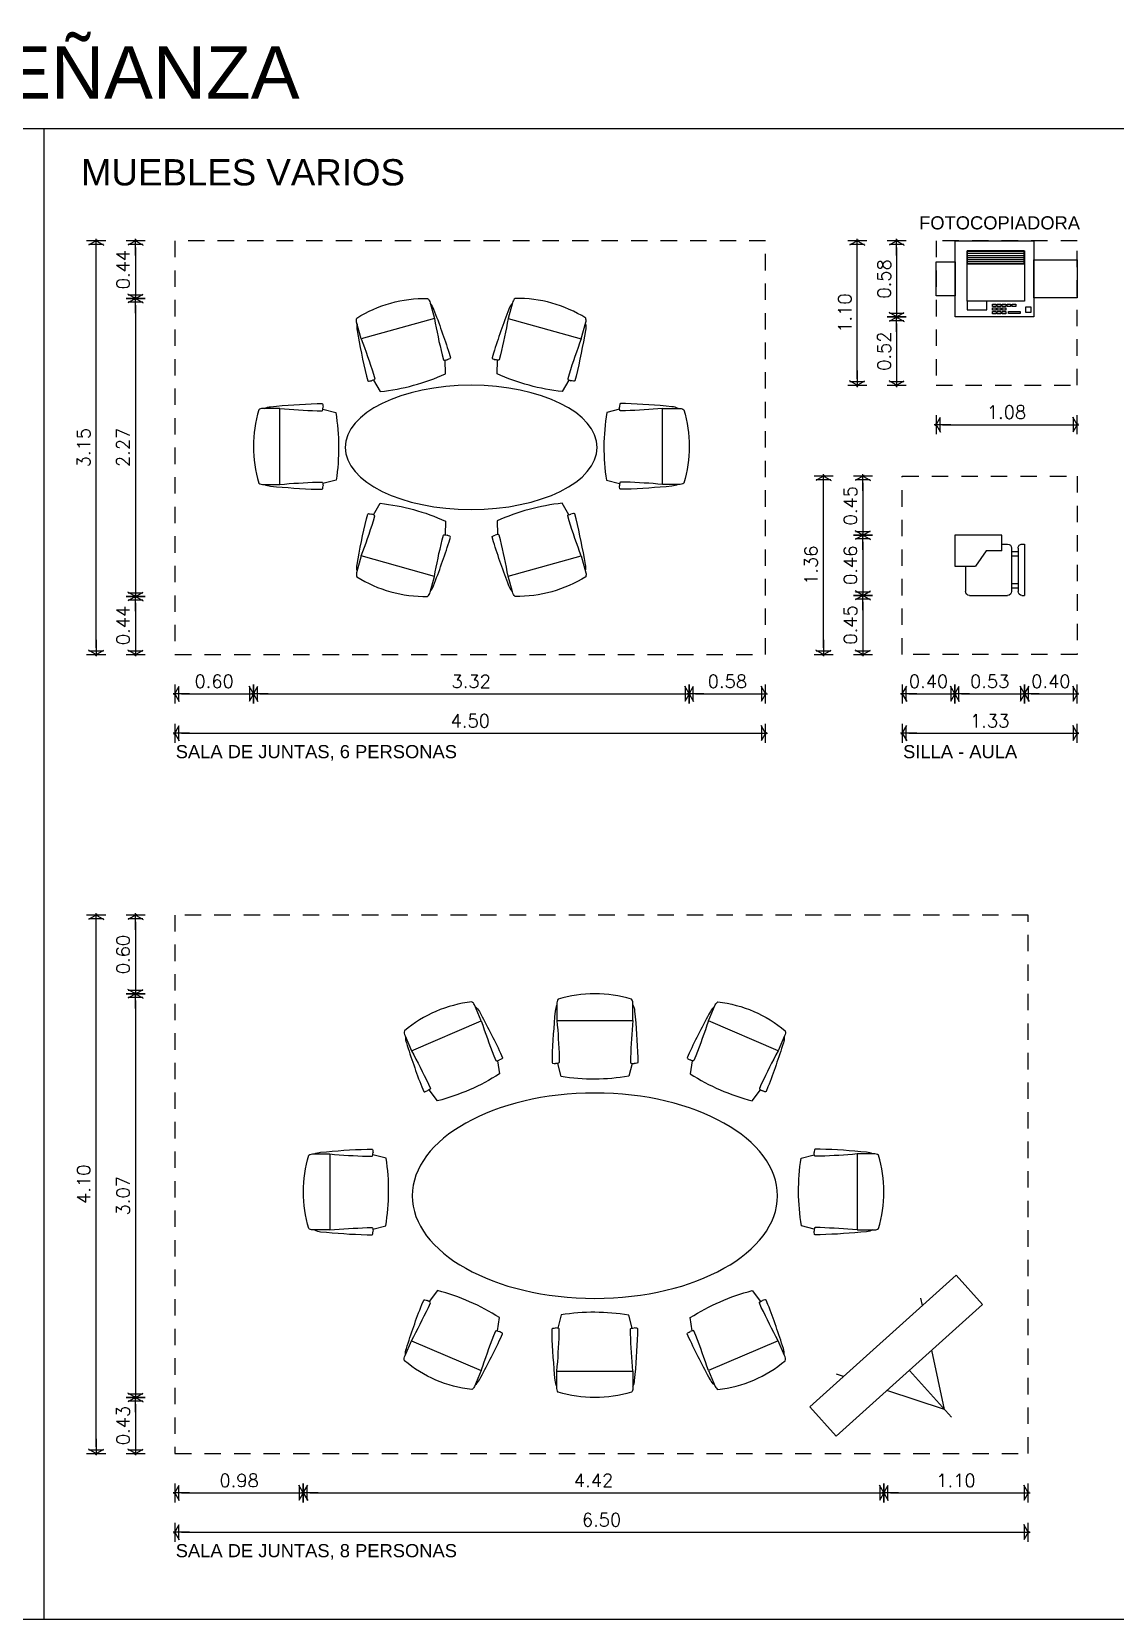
# Model space of a CAD drawing. Header units: millimetres. Extents: x 0 to 53.7, y -32.2 to -5.1.
# Drawn here: x 8.22 to 16.47, y -17.23 to -5.14 of the extents above; entities that cross this region are included whole.
import ezdxf

# ---------------------------------------------------------------- set-up
doc = ezdxf.new("R2010")
doc.units = ezdxf.units.MM
doc.header["$MEASUREMENT"] = 0
doc.linetypes.add('HIDDEN', pattern=[9.525, 6.35, -3.175])
doc.linetypes.add('HIDDEN2', pattern=[0.1875, 0.125, -0.0625])
for name, color, linetype in [('Cot', 8, 'Continuous'), ('Mob', 8, 'Continuous'), ('Proy', 9, 'HIDDEN2'), ('Tex', 2, 'Continuous')]:
    doc.layers.add(name, color=color, linetype=linetype)
doc.styles.add('ARIAL', font='arial.ttf')
doc.styles.add('ROMANS', font='romans.shx')
doc.dimstyles.new('PAÑO', dxfattribs={"dimscale": 0.5, "dimtxt": 0.2, "dimasz": 0.1, "dimexe": 0.18, "dimexo": 0.0625, "dimgap": 0.09, "dimtad": 1, "dimzin": 0, "dimdsep": 46, "dimtxsty": 'ROMANS', "dimblk1": 'COTP', "dimblk2": 'COTP', "dimsah": 1, "dimcen": 0.09, "dimse1": 1, "dimse2": 1, "dimclrd": 256, "dimclrt": 2, "dimaunit": 1, "dimadec": 0, "dimazin": 0, "dimtfac": 1, "dimtix": 1, "dimtmove": 2, "dimatfit": 0, "dimldrblk": 'COTP', "dimfxl": 0.18, "dimtolj": 1, "dimtzin": 0, "dimarcsym": 0})

# ---------------------------------------------------------------- blocks, each defined once
blk = doc.blocks.new('64')
at = {"linetype": 'HIDDEN'}
for p, q in [((0, 0), (-0.415, -0.202)), ((-0.224, -0.331), (0.045, 0.066)), ((0, 0), (-0.033, -0.461)), ((-0.727, -0.354), (-0.779, -0.379)), ((-0.057, -0.806), (-0.061, -0.864))]:
    blk.add_line(p, q, dxfattribs=at)
blk.add_lwpolyline([(-1.013, -0.16), (-0.845, 0.089), (0.397, -0.751), (0.229, -1)], close=True)
blk = doc.blocks.new('s1')
blk.add_lwpolyline([(-0.282, 0.447), (0.296, 0.447), (0.296, 0.58, 0.165111), (0.286, 0.609, 0.145244), (-0.272, 0.609, 0.200567), (-0.282, 0.571)], format="xyb", close=True)
at = {"elevation": 0.079}
for points in [[(-0.282, 0.565, 0.128213), (-0.295, 0.518, 0.015409), (-0.319, 0.164), (-0.319, 0.126, 0.386304), (-0.312, 0.121, 0.014962), (-0.292, 0.119, 0.014962)], [(0.296, 0.565, -0.128213), (0.31, 0.518, -0.015409), (0.334, 0.164), (0.334, 0.126, -0.386304), (0.326, 0.121, -0.014962), (0.306, 0.119, -0.014962)]]:
    blk.add_lwpolyline(points, format="xyb", dxfattribs=at)
for points in [[(-0.282, 0.447, -0.012315), (-0.264, 0.164), (-0.264, 0.126, -0.386304), (-0.272, 0.121, -0.014962), (-0.292, 0.119, -0.014962)], [(0.296, 0.447, 0.012315), (0.279, 0.164), (0.279, 0.126, 0.386304), (0.286, 0.121, 0.014962), (0.306, 0.119, 0.014962)], [(0.29, 0.12), (0.265, 0.022, -0.079983), (-0.25, 0.019), (-0.275, 0.12)]]:
    blk.add_lwpolyline(points, format="xyb")
blk.add_lwpolyline([(-0.282, 0.447), (0.296, 0.447)])
blk = doc.blocks.new('A$C4B033C51')
at = {"extrusion": (0, 0, -1)}
blk.add_ellipse((2.216, 1.533), major_axis=(-1.391, 0), ratio=0.562141, dxfattribs=at)
at = {"extrusion": (0, 0, -1), "xscale": -1, "zscale": -1}
for p, rotation in [((-1.255, 2.337), 336.811935143469), ((-3.768, 1.569), 90), ((-3.177, 0.729), 156.8119351434547)]:
    blk.add_blockref('s1', p, dxfattribs=dict(at, rotation=rotation))
blk.add_blockref('s1', (-2.209, 2.421), dxfattribs=at)
at = {"extrusion": (0, 0, -1), "zscale": -1}
for p, rotation in [((-3.177, 2.337), 23.18806485653093), ((-0.645, 1.569), 270), ((-1.255, 0.729), 203.1880648565451), ((-2.209, 0.645), 180)]:
    blk.add_blockref('s1', p, dxfattribs=dict(at, rotation=rotation))
blk = doc.blocks.new('COTP')
at = {"color": 0}
for p, q in [((-2.24, 0), (0.28, 0)), ((0, -1.45), (0, 1.45))]:
    blk.add_line(p, q, dxfattribs=at)
at = {"color": 2}
for p, q in [((0.1, -0.17), (-0.67, 1.16)), ((0.1, 0.17), (-0.67, -1.16)), ((-0.56, -1.11), (-0.56, 1.11))]:
    blk.add_line(p, q, dxfattribs=at)
blk = doc.blocks.new('*D553')
at = {"layer": 'Cot', "lineweight": -2, "transparency": 16777216}
blk.add_line((9.356, -16.263), (10.234, -16.263), dxfattribs=at)
at = {"layer": 'Defpoints', "color": 0, "transparency": 16777216}
for p in [(10.284, -13.854), (9.306, -13.913), (10.284, -16.263)]:
    blk.add_point(p, dxfattribs=at)
at = {"layer": 'Cot', "lineweight": -2, "transparency": 16777216, "xscale": 0.05, "yscale": 0.05, "zscale": 0.05, "rotation": 180}
blk.add_blockref('COTP', (9.306, -16.263), dxfattribs=at)
at = {"layer": 'Cot', "lineweight": -2, "transparency": 16777216, "xscale": 0.05, "yscale": 0.05, "zscale": 0.05}
blk.add_blockref('COTP', (10.284, -16.263), dxfattribs=at)
at = {"layer": 'Cot', "color": 2, "transparency": 16777216, "insert": (9.795, -16.168), "char_height": 0.1, "attachment_point": 5, "style": 'ROMANS'}
blk.add_mtext('\\A1;0.98', dxfattribs=at)
blk = doc.blocks.new('*D554')
at = {"layer": 'Cot', "lineweight": -2, "transparency": 16777216}
blk.add_line((10.334, -16.263), (14.656, -16.263), dxfattribs=at)
at = {"layer": 'Defpoints', "color": 0, "transparency": 16777216}
for p in [(10.284, -13.854), (14.706, -13.854), (14.706, -16.263)]:
    blk.add_point(p, dxfattribs=at)
at = {"layer": 'Cot', "lineweight": -2, "transparency": 16777216, "xscale": 0.05, "yscale": 0.05, "zscale": 0.05, "rotation": 180}
blk.add_blockref('COTP', (10.284, -16.263), dxfattribs=at)
at = {"layer": 'Cot', "lineweight": -2, "transparency": 16777216, "xscale": 0.05, "yscale": 0.05, "zscale": 0.05}
blk.add_blockref('COTP', (14.706, -16.263), dxfattribs=at)
at = {"layer": 'Cot', "color": 2, "transparency": 16777216, "insert": (12.495, -16.168), "char_height": 0.1, "attachment_point": 5, "style": 'ROMANS'}
blk.add_mtext('\\A1;4.42', dxfattribs=at)
blk = doc.blocks.new('*D555')
at = {"layer": 'Cot', "lineweight": -2, "transparency": 16777216}
blk.add_line((14.756, -16.263), (15.756, -16.263), dxfattribs=at)
at = {"layer": 'Defpoints', "color": 0, "transparency": 16777216}
for p in [(14.706, -13.854), (15.806, -15.963), (15.806, -16.263)]:
    blk.add_point(p, dxfattribs=at)
at = {"layer": 'Cot', "lineweight": -2, "transparency": 16777216, "xscale": 0.05, "yscale": 0.05, "zscale": 0.05, "rotation": 180}
blk.add_blockref('COTP', (14.706, -16.263), dxfattribs=at)
at = {"layer": 'Cot', "lineweight": -2, "transparency": 16777216, "xscale": 0.05, "yscale": 0.05, "zscale": 0.05}
blk.add_blockref('COTP', (15.806, -16.263), dxfattribs=at)
at = {"layer": 'Cot', "color": 2, "transparency": 16777216, "insert": (15.256, -16.168), "char_height": 0.1, "attachment_point": 5, "style": 'ROMANS'}
blk.add_mtext('\\A1;1.10', dxfattribs=at)
blk = doc.blocks.new('*D556')
at = {"layer": 'Cot', "lineweight": -2, "transparency": 16777216}
blk.add_line((9.356, -16.563), (15.756, -16.563), dxfattribs=at)
at = {"layer": 'Defpoints', "color": 0, "transparency": 16777216}
for p in [(9.306, -15.963), (15.806, -15.963), (15.806, -16.563)]:
    blk.add_point(p, dxfattribs=at)
at = {"layer": 'Cot', "lineweight": -2, "transparency": 16777216, "xscale": 0.05, "yscale": 0.05, "zscale": 0.05, "rotation": 180}
blk.add_blockref('COTP', (9.306, -16.563), dxfattribs=at)
at = {"layer": 'Cot', "lineweight": -2, "transparency": 16777216, "xscale": 0.05, "yscale": 0.05, "zscale": 0.05}
blk.add_blockref('COTP', (15.806, -16.563), dxfattribs=at)
at = {"layer": 'Cot', "color": 2, "transparency": 16777216, "insert": (12.556, -16.468), "char_height": 0.1, "attachment_point": 5, "style": 'ROMANS'}
blk.add_mtext('\\A1;6.50', dxfattribs=at)
blk = doc.blocks.new('*D557')
at = {"layer": 'Cot', "lineweight": -2, "transparency": 16777216}
blk.add_line((9.006, -11.913), (9.006, -12.413), dxfattribs=at)
at = {"layer": 'Defpoints', "color": 0, "transparency": 16777216}
for p in [(12.556, -11.863), (9.006, -12.463), (12.537, -12.463)]:
    blk.add_point(p, dxfattribs=at)
at = {"layer": 'Cot', "lineweight": -2, "transparency": 16777216, "xscale": 0.05, "yscale": 0.05, "zscale": 0.05}
for p, rotation in [((9.006, -11.863), 90), ((9.006, -12.463), 270)]:
    blk.add_blockref('COTP', p, dxfattribs=dict(at, rotation=rotation))
at = {"layer": 'Cot', "color": 2, "transparency": 16777216, "insert": (8.911, -12.163), "char_height": 0.1, "attachment_point": 5, "rotation": 90, "style": 'ROMANS'}
blk.add_mtext('\\A1;0.60', dxfattribs=at)
blk = doc.blocks.new('*D558')
at = {"layer": 'Cot', "lineweight": -2, "transparency": 16777216}
blk.add_line((9.006, -12.513), (9.006, -15.487), dxfattribs=at)
at = {"layer": 'Defpoints', "color": 0, "transparency": 16777216}
for p in [(12.537, -12.463), (9.006, -15.537), (12.505, -15.537)]:
    blk.add_point(p, dxfattribs=at)
at = {"layer": 'Cot', "lineweight": -2, "transparency": 16777216, "xscale": 0.05, "yscale": 0.05, "zscale": 0.05}
for p, rotation in [((9.006, -12.463), 90), ((9.006, -15.537), 270)]:
    blk.add_blockref('COTP', p, dxfattribs=dict(at, rotation=rotation))
at = {"layer": 'Cot', "color": 2, "transparency": 16777216, "insert": (8.911, -14), "char_height": 0.1, "attachment_point": 5, "rotation": 90, "style": 'ROMANS'}
blk.add_mtext('\\A1;3.07', dxfattribs=at)
blk = doc.blocks.new('*D559')
at = {"layer": 'Cot', "lineweight": -2, "transparency": 16777216}
blk.add_line((9.006, -15.587), (9.006, -15.913), dxfattribs=at)
at = {"layer": 'Defpoints', "color": 0, "transparency": 16777216}
for p in [(12.505, -15.537), (9.006, -15.963), (9.306, -15.963)]:
    blk.add_point(p, dxfattribs=at)
at = {"layer": 'Cot', "lineweight": -2, "transparency": 16777216, "xscale": 0.05, "yscale": 0.05, "zscale": 0.05}
for p, rotation in [((9.006, -15.537), 90), ((9.006, -15.963), 270)]:
    blk.add_blockref('COTP', p, dxfattribs=dict(at, rotation=rotation))
at = {"layer": 'Cot', "color": 2, "transparency": 16777216, "insert": (8.911, -15.75), "char_height": 0.1, "attachment_point": 5, "rotation": 90, "style": 'ROMANS'}
blk.add_mtext('\\A1;0.43', dxfattribs=at)
blk = doc.blocks.new('*D560')
at = {"layer": 'Cot', "lineweight": -2, "transparency": 16777216}
blk.add_line((8.706, -15.913), (8.706, -11.913), dxfattribs=at)
at = {"layer": 'Defpoints', "color": 0, "transparency": 16777216}
for p in [(8.706, -11.863), (9.306, -11.863), (9.306, -15.963)]:
    blk.add_point(p, dxfattribs=at)
at = {"layer": 'Cot', "lineweight": -2, "transparency": 16777216, "xscale": 0.05, "yscale": 0.05, "zscale": 0.05}
for p, rotation in [((8.706, -11.863), 90), ((8.706, -15.963), 270)]:
    blk.add_blockref('COTP', p, dxfattribs=dict(at, rotation=rotation))
at = {"layer": 'Cot', "color": 2, "transparency": 16777216, "insert": (8.611, -13.913), "char_height": 0.1, "attachment_point": 5, "rotation": 90, "style": 'ROMANS'}
blk.add_mtext('\\A1;4.10', dxfattribs=at)
blk = doc.blocks.new('A$C790A3C8D')
blk.add_ellipse((1.659, 1.135), major_axis=(-0.96, 0), ratio=0.493113, start_param=3.141593, end_param=9.424778)
at = {"extrusion": (0, 0, -1), "zscale": -1}
for p, rotation in [((-1.227, 1.61), 344.4252520322301), ((-2.67, 1.135), 90), ((-2.092, 0.66), 164.4252520322301)]:
    blk.add_blockref('s1', p, dxfattribs=dict(at, rotation=rotation))
at = {"extrusion": (0, 0, -1), "xscale": -1, "zscale": -1}
for p, rotation in [((-2.092, 1.61), 15.57474796776991), ((-0.649, 1.135), 270), ((-1.227, 0.659), 195.5747479677699)]:
    blk.add_blockref('s1', p, dxfattribs=dict(at, rotation=rotation))
blk = doc.blocks.new('*D561')
at = {"layer": 'Cot', "lineweight": -2, "transparency": 16777216}
blk.add_line((9.006, -6.778), (9.006, -7.117), dxfattribs=at)
at = {"layer": 'Defpoints', "color": 0, "transparency": 16777216}
for p in [(11.556, -6.728), (9.006, -7.167), (11.556, -7.167)]:
    blk.add_point(p, dxfattribs=at)
at = {"layer": 'Cot', "lineweight": -2, "transparency": 16777216, "xscale": 0.05, "yscale": 0.05, "zscale": 0.05}
for p, rotation in [((9.006, -6.728), 90), ((9.006, -7.167), 270)]:
    blk.add_blockref('COTP', p, dxfattribs=dict(at, rotation=rotation))
at = {"layer": 'Cot', "color": 2, "transparency": 16777216, "insert": (8.911, -6.947), "char_height": 0.1, "attachment_point": 5, "rotation": 90, "style": 'ROMANS'}
blk.add_mtext('\\A1;0.44', dxfattribs=at)
blk = doc.blocks.new('*D562')
at = {"layer": 'Cot', "lineweight": -2, "transparency": 16777216}
blk.add_line((9.006, -7.217), (9.006, -9.386), dxfattribs=at)
at = {"layer": 'Defpoints', "color": 0, "transparency": 16777216}
for p in [(11.556, -7.167), (9.006, -9.436), (11.229, -9.436)]:
    blk.add_point(p, dxfattribs=at)
at = {"layer": 'Cot', "lineweight": -2, "transparency": 16777216, "xscale": 0.05, "yscale": 0.05, "zscale": 0.05}
for p, rotation in [((9.006, -7.167), 90), ((9.006, -9.436), 270)]:
    blk.add_blockref('COTP', p, dxfattribs=dict(at, rotation=rotation))
at = {"layer": 'Cot', "color": 2, "transparency": 16777216, "insert": (8.911, -8.301), "char_height": 0.1, "attachment_point": 5, "rotation": 90, "style": 'ROMANS'}
blk.add_mtext('\\A1;2.27', dxfattribs=at)
blk = doc.blocks.new('*D563')
at = {"layer": 'Cot', "lineweight": -2, "transparency": 16777216}
blk.add_line((9.006, -9.486), (9.006, -9.828), dxfattribs=at)
at = {"layer": 'Defpoints', "color": 0, "transparency": 16777216}
for p in [(11.229, -9.436), (9.006, -9.878), (9.306, -9.878)]:
    blk.add_point(p, dxfattribs=at)
at = {"layer": 'Cot', "lineweight": -2, "transparency": 16777216, "xscale": 0.05, "yscale": 0.05, "zscale": 0.05}
for p, rotation in [((9.006, -9.436), 90), ((9.006, -9.878), 270)]:
    blk.add_blockref('COTP', p, dxfattribs=dict(at, rotation=rotation))
at = {"layer": 'Cot', "color": 2, "transparency": 16777216, "insert": (8.911, -9.657), "char_height": 0.1, "attachment_point": 5, "rotation": 90, "style": 'ROMANS'}
blk.add_mtext('\\A1;0.44', dxfattribs=at)
blk = doc.blocks.new('*D564')
at = {"layer": 'Cot', "lineweight": -2, "transparency": 16777216}
blk.add_line((8.706, -9.828), (8.706, -6.778), dxfattribs=at)
at = {"layer": 'Defpoints', "color": 0, "transparency": 16777216}
for p in [(8.706, -6.728), (9.306, -6.728), (9.306, -9.878)]:
    blk.add_point(p, dxfattribs=at)
at = {"layer": 'Cot', "lineweight": -2, "transparency": 16777216, "xscale": 0.05, "yscale": 0.05, "zscale": 0.05}
for p, rotation in [((8.706, -6.728), 90), ((8.706, -9.878), 270)]:
    blk.add_blockref('COTP', p, dxfattribs=dict(at, rotation=rotation))
at = {"layer": 'Cot', "color": 2, "transparency": 16777216, "insert": (8.611, -8.303), "char_height": 0.1, "attachment_point": 5, "rotation": 90, "style": 'ROMANS'}
blk.add_mtext('\\A1;3.15', dxfattribs=at)
blk = doc.blocks.new('*D565')
at = {"layer": 'Cot', "lineweight": -2, "transparency": 16777216}
blk.add_line((9.356, -10.178), (9.854, -10.178), dxfattribs=at)
at = {"layer": 'Defpoints', "color": 0, "transparency": 16777216}
for p in [(9.306, -8.303), (9.904, -8.294), (9.904, -10.178)]:
    blk.add_point(p, dxfattribs=at)
at = {"layer": 'Cot', "lineweight": -2, "transparency": 16777216, "xscale": 0.05, "yscale": 0.05, "zscale": 0.05, "rotation": 180}
blk.add_blockref('COTP', (9.306, -10.178), dxfattribs=at)
at = {"layer": 'Cot', "lineweight": -2, "transparency": 16777216, "xscale": 0.05, "yscale": 0.05, "zscale": 0.05}
blk.add_blockref('COTP', (9.904, -10.178), dxfattribs=at)
at = {"layer": 'Cot', "color": 2, "transparency": 16777216, "insert": (9.605, -10.083), "char_height": 0.1, "attachment_point": 5, "style": 'ROMANS'}
blk.add_mtext('\\A1;0.60', dxfattribs=at)
blk = doc.blocks.new('*D566')
at = {"layer": 'Cot', "lineweight": -2, "transparency": 16777216}
blk.add_line((9.954, -10.178), (13.173, -10.178), dxfattribs=at)
at = {"layer": 'Defpoints', "color": 0, "transparency": 16777216}
for p in [(9.904, -8.294), (13.223, -8.294), (13.223, -10.178)]:
    blk.add_point(p, dxfattribs=at)
at = {"layer": 'Cot', "lineweight": -2, "transparency": 16777216, "xscale": 0.05, "yscale": 0.05, "zscale": 0.05, "rotation": 180}
blk.add_blockref('COTP', (9.904, -10.178), dxfattribs=at)
at = {"layer": 'Cot', "lineweight": -2, "transparency": 16777216, "xscale": 0.05, "yscale": 0.05, "zscale": 0.05}
blk.add_blockref('COTP', (13.223, -10.178), dxfattribs=at)
at = {"layer": 'Cot', "color": 2, "transparency": 16777216, "insert": (11.563, -10.083), "char_height": 0.1, "attachment_point": 5, "style": 'ROMANS'}
blk.add_mtext('\\A1;3.32', dxfattribs=at)
blk = doc.blocks.new('*D567')
at = {"layer": 'Cot', "lineweight": -2, "transparency": 16777216}
blk.add_line((13.273, -10.178), (13.756, -10.178), dxfattribs=at)
at = {"layer": 'Defpoints', "color": 0, "transparency": 16777216}
for p in [(13.223, -8.294), (13.806, -9.878), (13.806, -10.178)]:
    blk.add_point(p, dxfattribs=at)
at = {"layer": 'Cot', "lineweight": -2, "transparency": 16777216, "xscale": 0.05, "yscale": 0.05, "zscale": 0.05, "rotation": 180}
blk.add_blockref('COTP', (13.223, -10.178), dxfattribs=at)
at = {"layer": 'Cot', "lineweight": -2, "transparency": 16777216, "xscale": 0.05, "yscale": 0.05, "zscale": 0.05}
blk.add_blockref('COTP', (13.806, -10.178), dxfattribs=at)
at = {"layer": 'Cot', "color": 2, "transparency": 16777216, "insert": (13.515, -10.083), "char_height": 0.1, "attachment_point": 5, "style": 'ROMANS'}
blk.add_mtext('\\A1;0.58', dxfattribs=at)
blk = doc.blocks.new('*D568')
at = {"layer": 'Cot', "lineweight": -2, "transparency": 16777216}
blk.add_line((9.356, -10.478), (13.756, -10.478), dxfattribs=at)
at = {"layer": 'Defpoints', "color": 0, "transparency": 16777216}
for p in [(9.306, -9.878), (13.806, -9.878), (13.806, -10.478)]:
    blk.add_point(p, dxfattribs=at)
at = {"layer": 'Cot', "lineweight": -2, "transparency": 16777216, "xscale": 0.05, "yscale": 0.05, "zscale": 0.05, "rotation": 180}
blk.add_blockref('COTP', (9.306, -10.478), dxfattribs=at)
at = {"layer": 'Cot', "lineweight": -2, "transparency": 16777216, "xscale": 0.05, "yscale": 0.05, "zscale": 0.05}
blk.add_blockref('COTP', (13.806, -10.478), dxfattribs=at)
at = {"layer": 'Cot', "color": 2, "transparency": 16777216, "insert": (11.556, -10.383), "char_height": 0.1, "attachment_point": 5, "style": 'ROMANS'}
blk.add_mtext('\\A1;4.50', dxfattribs=at)
blk = doc.blocks.new('*X481')
at = {"color": 0, "linetype": 'Continuous'}
for p, q in [((18193, 6094), (18628, 6094)), ((18193, 6078), (18628, 6078)), ((18193, 6062), (18628, 6062)), ((18193, 6047), (18628, 6047)), ((18193, 6031), (18628, 6031)), ((18193, 6016), (18628, 6016)), ((18193, 6000), (18628, 6000))]:
    blk.add_line(p, q, dxfattribs=at)
blk = doc.blocks.new('copy')
at = {"color": 0, "linetype": 'ByBlock'}
for points in [[(52.869, 75.342), (52.609, 75.342), (52.609, 75.197), (52.869, 75.197)], [(53.029, 75.197), (52.449, 75.197), (52.449, 74.597), (53.029, 74.597)], [(52.527, 75.105), (52.624, 75.105), (52.624, 74.67), (52.527, 74.67)], [(52.91, 75.105), (52.527, 75.105), (52.527, 74.669), (52.91, 74.669)], [(52.91, 75.105), (52.975, 75.105), (52.975, 74.954), (52.91, 74.954)], [(52.951, 74.911), (52.933, 74.911), (52.933, 74.885), (52.951, 74.885)], [(52.951, 74.875), (52.933, 74.875), (52.933, 74.849), (52.951, 74.849)], [(52.951, 74.837), (52.933, 74.837), (52.933, 74.81), (52.951, 74.81)], [(52.979, 74.911), (52.961, 74.911), (52.961, 74.885), (52.979, 74.885)], [(52.979, 74.875), (52.961, 74.875), (52.961, 74.849), (52.979, 74.849)], [(52.979, 74.837), (52.961, 74.837), (52.961, 74.81), (52.979, 74.81)], [(53.007, 74.911), (52.988, 74.911), (52.988, 74.885), (53.007, 74.885)], [(53.007, 74.875), (52.988, 74.875), (52.988, 74.849), (53.007, 74.849)], [(53.007, 74.837), (52.988, 74.837), (52.988, 74.81), (53.007, 74.81)], [(52.951, 74.801), (52.933, 74.801), (52.933, 74.775), (52.951, 74.775)], [(52.951, 74.761), (52.933, 74.761), (52.933, 74.735), (52.951, 74.735)], [(53.004, 74.789), (52.987, 74.789), (52.987, 74.701), (53.004, 74.701)], [(52.884, 74.597), (52.594, 74.597), (52.594, 74.267), (52.884, 74.267)], [(52.996, 74.659), (52.953, 74.659), (52.953, 74.619), (52.996, 74.619)]]:
    blk.add_lwpolyline(points, close=True, dxfattribs=at)
at = {"color": 0, "linetype": 'ByBlock', "xscale": -0.0009999999999976694, "yscale": 0.001000000000004775, "zscale": 0.001, "rotation": 90}
blk.add_blockref('*X481', (58.623, 93.298), dxfattribs=at)
blk = doc.blocks.new('*D585')
at = {"layer": 'Cot', "lineweight": -2, "transparency": 16777216}
blk.add_line((14.804, -6.778), (14.804, -7.258), dxfattribs=at)
at = {"layer": 'Defpoints', "color": 0, "transparency": 16777216}
for p in [(15.549, -6.728), (14.804, -7.308), (15.549, -7.308)]:
    blk.add_point(p, dxfattribs=at)
at = {"layer": 'Cot', "lineweight": -2, "transparency": 16777216, "xscale": 0.05, "yscale": 0.05, "zscale": 0.05}
for p, rotation in [((14.804, -6.728), 90), ((14.804, -7.308), 270)]:
    blk.add_blockref('COTP', p, dxfattribs=dict(at, rotation=rotation))
at = {"layer": 'Cot', "color": 2, "transparency": 16777216, "insert": (14.709, -7.018), "char_height": 0.1, "attachment_point": 5, "rotation": 90, "style": 'ROMANS'}
blk.add_mtext('\\A1;0.58', dxfattribs=at)
blk = doc.blocks.new('*D586')
at = {"layer": 'Cot', "lineweight": -2, "transparency": 16777216}
blk.add_line((14.804, -7.358), (14.804, -7.778), dxfattribs=at)
at = {"layer": 'Defpoints', "color": 0, "transparency": 16777216}
for p in [(15.549, -7.308), (14.804, -7.828), (15.104, -7.828)]:
    blk.add_point(p, dxfattribs=at)
at = {"layer": 'Cot', "lineweight": -2, "transparency": 16777216, "xscale": 0.05, "yscale": 0.05, "zscale": 0.05}
for p, rotation in [((14.804, -7.308), 90), ((14.804, -7.828), 270)]:
    blk.add_blockref('COTP', p, dxfattribs=dict(at, rotation=rotation))
at = {"layer": 'Cot', "color": 2, "transparency": 16777216, "insert": (14.709, -7.568), "char_height": 0.1, "attachment_point": 5, "rotation": 90, "style": 'ROMANS'}
blk.add_mtext('\\A1;0.52', dxfattribs=at)
blk = doc.blocks.new('*D587')
at = {"layer": 'Cot', "lineweight": -2, "transparency": 16777216}
blk.add_line((14.504, -7.778), (14.504, -6.778), dxfattribs=at)
at = {"layer": 'Defpoints', "color": 0, "transparency": 16777216}
for p in [(14.504, -6.728), (15.104, -6.728), (15.104, -7.828)]:
    blk.add_point(p, dxfattribs=at)
at = {"layer": 'Cot', "lineweight": -2, "transparency": 16777216, "xscale": 0.05, "yscale": 0.05, "zscale": 0.05}
for p, rotation in [((14.504, -6.728), 90), ((14.504, -7.828), 270)]:
    blk.add_blockref('COTP', p, dxfattribs=dict(at, rotation=rotation))
at = {"layer": 'Cot', "color": 2, "transparency": 16777216, "insert": (14.409, -7.278), "char_height": 0.1, "attachment_point": 5, "rotation": 90, "style": 'ROMANS'}
blk.add_mtext('\\A1;1.10', dxfattribs=at)
blk = doc.blocks.new('*D588')
at = {"layer": 'Cot', "lineweight": -2, "transparency": 16777216}
blk.add_line((15.154, -8.128), (16.129, -8.128), dxfattribs=at)
at = {"layer": 'Defpoints', "color": 0, "transparency": 16777216}
for p in [(15.104, -7.018), (16.179, -7.018), (16.179, -8.128)]:
    blk.add_point(p, dxfattribs=at)
at = {"layer": 'Cot', "lineweight": -2, "transparency": 16777216, "xscale": 0.05, "yscale": 0.05, "zscale": 0.05, "rotation": 180}
blk.add_blockref('COTP', (15.104, -8.128), dxfattribs=at)
at = {"layer": 'Cot', "lineweight": -2, "transparency": 16777216, "xscale": 0.05, "yscale": 0.05, "zscale": 0.05}
blk.add_blockref('COTP', (16.179, -8.128), dxfattribs=at)
at = {"layer": 'Cot', "color": 2, "transparency": 16777216, "insert": (15.641, -8.033), "char_height": 0.1, "attachment_point": 5, "style": 'ROMANS'}
blk.add_mtext('\\A1;1.08', dxfattribs=at)
blk = doc.blocks.new('889')
for p, q in [((0.195, 0), (-0.195, 0)), ((0.195, -0.02), (0.195, 0)), ((-0.195, -0.02), (-0.195, 0)), ((0.165, -0.05), (-0.165, -0.05)), ((0.165, -0.1), (-0.165, -0.1)), ((-0.138, -0.1), (-0.138, -0.05)), ((-0.105, -0.1), (-0.105, -0.05)), ((0.105, -0.1), (0.105, -0.05)), ((0.138, -0.1), (0.138, -0.05)), ((-0.195, -0.42), (-0.195, -0.13)), ((0.145, -0.173), (0.145, -0.293)), ((0.195, -0.173), (0.195, -0.13)), ((0.145, -0.293), (0.028, -0.373)), ((0.028, -0.45), (-0.165, -0.45))]:
    blk.add_line(p, q)
blk.add_lwpolyline([(0.145, -0.173), (0.263, -0.173), (0.263, -0.532), (0.028, -0.532), (0.028, -0.373)])
for centre, start, end in [((-0.165, -0.02), 180, 270), ((-0.165, -0.13), 90, 180), ((0.165, -0.02), 270, 0), ((0.165, -0.13), 0, 90), ((-0.165, -0.42), 180, 270)]:
    blk.add_arc(centre, 0.03, start, end)
blk = doc.blocks.new('*D589')
at = {"layer": 'Cot', "lineweight": -2, "transparency": 16777216}
blk.add_line((14.547, -8.57), (14.547, -8.92), dxfattribs=at)
at = {"layer": 'Defpoints', "color": 0, "transparency": 16777216}
for p in [(14.847, -8.52), (14.547, -8.97), (15.247, -8.97)]:
    blk.add_point(p, dxfattribs=at)
at = {"layer": 'Cot', "lineweight": -2, "transparency": 16777216, "xscale": 0.05, "yscale": 0.05, "zscale": 0.05}
for p, rotation in [((14.547, -8.52), 90), ((14.547, -8.97), 270)]:
    blk.add_blockref('COTP', p, dxfattribs=dict(at, rotation=rotation))
at = {"layer": 'Cot', "color": 2, "transparency": 16777216, "insert": (14.452, -8.745), "char_height": 0.1, "attachment_point": 5, "rotation": 90, "style": 'ROMANS'}
blk.add_mtext('\\A1;0.45', dxfattribs=at)
blk = doc.blocks.new('*D590')
at = {"layer": 'Cot', "lineweight": -2, "transparency": 16777216}
blk.add_line((14.547, -9.02), (14.547, -9.378), dxfattribs=at)
at = {"layer": 'Defpoints', "color": 0, "transparency": 16777216}
for p in [(15.247, -8.97), (14.547, -9.428), (15.504, -9.428)]:
    blk.add_point(p, dxfattribs=at)
at = {"layer": 'Cot', "lineweight": -2, "transparency": 16777216, "xscale": 0.05, "yscale": 0.05, "zscale": 0.05}
for p, rotation in [((14.547, -8.97), 90), ((14.547, -9.428), 270)]:
    blk.add_blockref('COTP', p, dxfattribs=dict(at, rotation=rotation))
at = {"layer": 'Cot', "color": 2, "transparency": 16777216, "insert": (14.452, -9.199), "char_height": 0.1, "attachment_point": 5, "rotation": 90, "style": 'ROMANS'}
blk.add_mtext('\\A1;0.46', dxfattribs=at)
blk = doc.blocks.new('*D591')
at = {"layer": 'Cot', "lineweight": -2, "transparency": 16777216}
blk.add_line((14.547, -9.478), (14.547, -9.828), dxfattribs=at)
at = {"layer": 'Defpoints', "color": 0, "transparency": 16777216}
for p in [(15.504, -9.428), (14.547, -9.878), (14.847, -9.878)]:
    blk.add_point(p, dxfattribs=at)
at = {"layer": 'Cot', "lineweight": -2, "transparency": 16777216, "xscale": 0.05, "yscale": 0.05, "zscale": 0.05}
for p, rotation in [((14.547, -9.428), 90), ((14.547, -9.878), 270)]:
    blk.add_blockref('COTP', p, dxfattribs=dict(at, rotation=rotation))
at = {"layer": 'Cot', "color": 2, "transparency": 16777216, "insert": (14.452, -9.653), "char_height": 0.1, "attachment_point": 5, "rotation": 90, "style": 'ROMANS'}
blk.add_mtext('\\A1;0.45', dxfattribs=at)
blk = doc.blocks.new('*D592')
at = {"layer": 'Cot', "lineweight": -2, "transparency": 16777216}
blk.add_line((14.247, -9.828), (14.247, -8.57), dxfattribs=at)
at = {"layer": 'Defpoints', "color": 0, "transparency": 16777216}
for p in [(14.247, -8.52), (14.847, -8.52), (14.847, -9.878)]:
    blk.add_point(p, dxfattribs=at)
at = {"layer": 'Cot', "lineweight": -2, "transparency": 16777216, "xscale": 0.05, "yscale": 0.05, "zscale": 0.05}
for p, rotation in [((14.247, -8.52), 90), ((14.247, -9.878), 270)]:
    blk.add_blockref('COTP', p, dxfattribs=dict(at, rotation=rotation))
at = {"layer": 'Cot', "color": 2, "transparency": 16777216, "insert": (14.152, -9.199), "char_height": 0.1, "attachment_point": 5, "rotation": 90, "style": 'ROMANS'}
blk.add_mtext('\\A1;1.36', dxfattribs=at)
blk = doc.blocks.new('*D593')
at = {"layer": 'Cot', "lineweight": -2, "transparency": 16777216}
blk.add_line((14.897, -10.178), (15.197, -10.178), dxfattribs=at)
at = {"layer": 'Defpoints', "color": 0, "transparency": 16777216}
for p in [(15.247, -9.087), (14.847, -9.878), (15.247, -10.178)]:
    blk.add_point(p, dxfattribs=at)
at = {"layer": 'Cot', "lineweight": -2, "transparency": 16777216, "xscale": 0.05, "yscale": 0.05, "zscale": 0.05, "rotation": 180}
blk.add_blockref('COTP', (14.847, -10.178), dxfattribs=at)
at = {"layer": 'Cot', "lineweight": -2, "transparency": 16777216, "xscale": 0.05, "yscale": 0.05, "zscale": 0.05}
blk.add_blockref('COTP', (15.247, -10.178), dxfattribs=at)
at = {"layer": 'Cot', "color": 2, "transparency": 16777216, "insert": (15.047, -10.083), "char_height": 0.1, "attachment_point": 5, "style": 'ROMANS'}
blk.add_mtext('\\A1;0.40', dxfattribs=at)
blk = doc.blocks.new('*D594')
at = {"layer": 'Cot', "lineweight": -2, "transparency": 16777216}
blk.add_line((15.297, -10.178), (15.729, -10.178), dxfattribs=at)
at = {"layer": 'Defpoints', "color": 0, "transparency": 16777216}
for p in [(15.247, -9.087), (15.779, -9.233), (15.779, -10.178)]:
    blk.add_point(p, dxfattribs=at)
at = {"layer": 'Cot', "lineweight": -2, "transparency": 16777216, "xscale": 0.05, "yscale": 0.05, "zscale": 0.05, "rotation": 180}
blk.add_blockref('COTP', (15.247, -10.178), dxfattribs=at)
at = {"layer": 'Cot', "lineweight": -2, "transparency": 16777216, "xscale": 0.05, "yscale": 0.05, "zscale": 0.05}
blk.add_blockref('COTP', (15.779, -10.178), dxfattribs=at)
at = {"layer": 'Cot', "color": 2, "transparency": 16777216, "insert": (15.513, -10.083), "char_height": 0.1, "attachment_point": 5, "style": 'ROMANS'}
blk.add_mtext('\\A1;0.53', dxfattribs=at)
blk = doc.blocks.new('*D595')
at = {"layer": 'Cot', "lineweight": -2, "transparency": 16777216}
blk.add_line((15.829, -10.178), (16.129, -10.178), dxfattribs=at)
at = {"layer": 'Defpoints', "color": 0, "transparency": 16777216}
for p in [(15.779, -9.233), (16.179, -9.878), (16.179, -10.178)]:
    blk.add_point(p, dxfattribs=at)
at = {"layer": 'Cot', "lineweight": -2, "transparency": 16777216, "xscale": 0.05, "yscale": 0.05, "zscale": 0.05, "rotation": 180}
blk.add_blockref('COTP', (15.779, -10.178), dxfattribs=at)
at = {"layer": 'Cot', "lineweight": -2, "transparency": 16777216, "xscale": 0.05, "yscale": 0.05, "zscale": 0.05}
blk.add_blockref('COTP', (16.179, -10.178), dxfattribs=at)
at = {"layer": 'Cot', "color": 2, "transparency": 16777216, "insert": (15.979, -10.083), "char_height": 0.1, "attachment_point": 5, "style": 'ROMANS'}
blk.add_mtext('\\A1;0.40', dxfattribs=at)
blk = doc.blocks.new('*D596')
at = {"layer": 'Cot', "lineweight": -2, "transparency": 16777216}
blk.add_line((14.897, -10.478), (16.129, -10.478), dxfattribs=at)
at = {"layer": 'Defpoints', "color": 0, "transparency": 16777216}
for p in [(14.847, -9.878), (16.179, -9.878), (16.179, -10.478)]:
    blk.add_point(p, dxfattribs=at)
at = {"layer": 'Cot', "lineweight": -2, "transparency": 16777216, "xscale": 0.05, "yscale": 0.05, "zscale": 0.05, "rotation": 180}
blk.add_blockref('COTP', (14.847, -10.478), dxfattribs=at)
at = {"layer": 'Cot', "lineweight": -2, "transparency": 16777216, "xscale": 0.05, "yscale": 0.05, "zscale": 0.05}
blk.add_blockref('COTP', (16.179, -10.478), dxfattribs=at)
at = {"layer": 'Cot', "color": 2, "transparency": 16777216, "insert": (15.513, -10.383), "char_height": 0.1, "attachment_point": 5, "style": 'ROMANS'}
blk.add_mtext('\\A1;1.33', dxfattribs=at)

msp = doc.modelspace()

# ---------------------------------------------------------------- linework, layer by layer
at = {"layer": 'Proy'}
for points in [[(13.806, -6.728), (9.306, -6.728), (9.306, -9.878), (13.806, -9.878)], [(15.104, -7.828), (16.179, -7.828), (16.179, -6.728), (15.104, -6.728)], [(14.847, -8.52), (16.179, -8.52), (16.179, -9.878), (14.847, -9.878)], [(15.806, -15.963), (15.806, -11.863), (9.306, -11.863), (9.306, -15.963)]]:
    msp.add_lwpolyline(points, close=True, dxfattribs=at)
at = {"layer": 'Tex'}
msp.add_line((8.306, -5.875), (8.306, -17.225), dxfattribs=at)
msp.add_lwpolyline([(0.006, -5.875), (0.006, -17.225), (27.406, -17.225), (27.406, -5.875)], close=True, dxfattribs=at)

# ---------------------------------------------------------------- block references
at = {"layer": 'Mob', "xscale": -1}
for name, p, rotation in [('copy', (90.446, 45.722), 90), ('889', (15.779, -9.233), 270)]:
    msp.add_blockref(name, p, dxfattribs=dict(at, rotation=rotation))
at = {"layer": 'Mob'}
for name, p in [('A$C790A3C8D', (9.904, -9.436)), ('A$C4B033C51', (10.289, -15.533))]:
    msp.add_blockref(name, p, dxfattribs=at)
at = {"layer": 'Mob', "rotation": 256.0578737311689}
msp.add_blockref('64', (15.169, -15.627), dxfattribs=at)

# ---------------------------------------------------------------- texts
at = {"layer": 'Tex', "style": 'ARIAL'}
for s, height, p in [('BLOQUES GOBIERNO Y ENSEÑANZA', 0.4, (0.29, -5.646)), ('MUEBLES VARIOS ', 0.2, (8.59, -6.306)), ('FOTOCOPIADORA', 0.1, (14.975, -6.641))]:
    msp.add_text(s, height=height, dxfattribs=at).set_placement(p)
at = {"layer": 'Tex', "char_height": 0.1, "width": 3.88186, "attachment_point": 1, "style": 'ARIAL'}
for s, insert in [('SALA DE JUNTAS, 6 PERSONAS', (9.312, -10.568)), ('SILLA - AULA', (14.853, -10.568)), ('SALA DE JUNTAS, 8 PERSONAS', (9.312, -16.653))]:
    msp.add_mtext(s, dxfattribs=dict(at, insert=insert))

# ---------------------------------------------------------------- dimensions: what is measured, and where the dimension line sits
at = {"layer": 'Cot'}
for base, p1, p2, picture, middle in [((8.706, -6.728), (9.306, -9.878), (9.306, -6.728), '*D564', (8.611, -8.303)), ((9.006, -7.167), (11.556, -6.728), (11.556, -7.167), '*D561', (8.911, -6.947)), ((14.504, -6.728), (15.104, -7.828), (15.104, -6.728), '*D587', (14.409, -7.278)), ((14.804, -7.308), (15.549, -6.728), (15.549, -7.308), '*D585', (14.709, -7.018)), ((9.006, -9.436), (11.556, -7.167), (11.229, -9.436), '*D562', (8.911, -8.301)), ((14.804, -7.828), (15.549, -7.308), (15.104, -7.828), '*D586', (14.709, -7.568)), ((14.247, -8.52), (14.847, -9.878), (14.847, -8.52), '*D592', (14.152, -9.199)), ((14.547, -8.97), (14.847, -8.52), (15.247, -8.97), '*D589', (14.452, -8.745)), ((14.547, -9.428), (15.247, -8.97), (15.504, -9.428), '*D590', (14.452, -9.199)), ((9.006, -9.878), (11.229, -9.436), (9.306, -9.878), '*D563', (8.911, -9.657)), ((14.547, -9.878), (15.504, -9.428), (14.847, -9.878), '*D591', (14.452, -9.653)), ((8.706, -11.863), (9.306, -15.963), (9.306, -11.863), '*D560', (8.611, -13.913)), ((9.006, -12.463), (12.556, -11.863), (12.537, -12.463), '*D557', (8.911, -12.163)), ((9.006, -15.537), (12.537, -12.463), (12.505, -15.537), '*D558', (8.911, -14)), ((9.006, -15.963), (12.505, -15.537), (9.306, -15.963), '*D559', (8.911, -15.75))]:
    dim = msp.add_linear_dim(base=base, p1=p1, p2=p2, angle=90, dimstyle='PAÑO', dxfattribs=at)
    dim.commit()
    dim.dimension.update_dxf_attribs({"geometry": picture, "text_midpoint": middle})
for base, p1, p2, picture, middle in [((16.178562318, -8.127805691), (15.103562318, -7.017805691), (16.178562318, -7.017805691), '*D588', (15.641062318, -8.032805691)), ((9.904, -10.178), (9.306, -8.303), (9.904, -8.294), '*D565', (9.605, -10.083)), ((13.223, -10.178), (9.904, -8.294), (13.223, -8.294), '*D566', (11.563, -10.083)), ((13.806, -10.178), (13.223, -8.294), (13.806, -9.878), '*D567', (13.515, -10.083)), ((15.247, -10.178), (14.847, -9.878), (15.247, -9.087), '*D593', (15.047, -10.083)), ((15.779, -10.178), (15.247, -9.087), (15.779, -9.233), '*D594', (15.513, -10.083)), ((16.179, -10.178), (15.779, -9.233), (16.179, -9.878), '*D595', (15.979, -10.083)), ((13.806, -10.478), (9.306, -9.878), (13.806, -9.878), '*D568', (11.556, -10.383)), ((16.179, -10.478), (14.847, -9.878), (16.179, -9.878), '*D596', (15.513, -10.383)), ((10.284, -16.263), (9.306, -13.913), (10.284, -13.854), '*D553', (9.795, -16.168)), ((14.706, -16.263), (10.284, -13.854), (14.706, -13.854), '*D554', (12.495, -16.168)), ((15.806, -16.263), (14.706, -13.854), (15.806, -15.963), '*D555', (15.256, -16.168)), ((15.806, -16.563), (9.306, -15.963), (15.806, -15.963), '*D556', (12.556, -16.468))]:
    dim = msp.add_linear_dim(base=base, p1=p1, p2=p2, dimstyle='PAÑO', dxfattribs=at)
    dim.commit()
    dim.dimension.update_dxf_attribs({"geometry": picture, "text_midpoint": middle})

doc.saveas('drawing.dxf')
